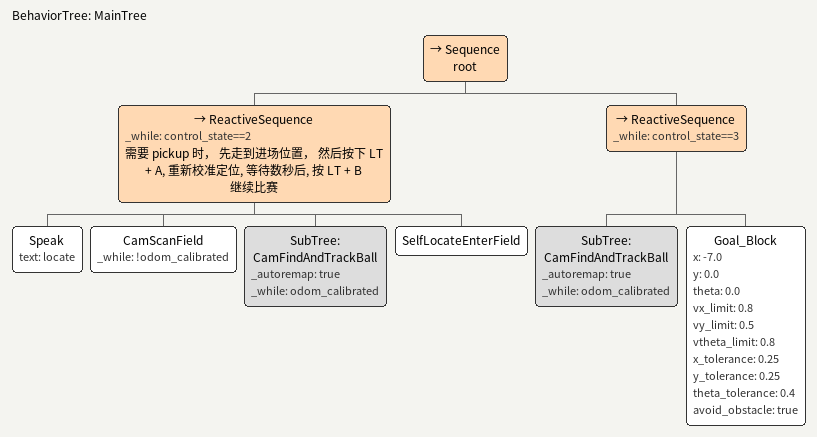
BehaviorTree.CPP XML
<!-- 正式比赛专用 -->

<root BTCPP_format="4">
    <include path="./subtrees/subtree_cam_find_and_track_ball.xml" />

    <BehaviorTree ID="MainTree">
        <Sequence name="root">

            <ReactiveSequence _while="control_state==2" name="需要 pickup 时， 先走到进场位置， 然后按下 LT + A, 重新校准定位, 等待数秒后, 按 LT + B 继续比赛">
                <Speak text="locate" />
                <CamScanField  _while="!odom_calibrated"/>
                <SubTree ID="CamFindAndTrackBall" _autoremap="true" _while="odom_calibrated" />
                <SelfLocateEnterField />

            </ReactiveSequence>

            <ReactiveSequence _while="control_state==3 ">
                            <SubTree ID="CamFindAndTrackBall" _autoremap="true" _while="odom_calibrated" />

                            <Goal_Block
                                x="-7.0"
                                y="0.0"
                                theta="0.0"
                                vx_limit="0.8"
                                vy_limit="0.5"
                                vtheta_limit="0.8"
                                x_tolerance="0.25"
                                y_tolerance="0.25"
                                theta_tolerance="0.4"
                                avoid_obstacle="true"/>            </ReactiveSequence>
        </Sequence>
    </BehaviorTree>
</root>
